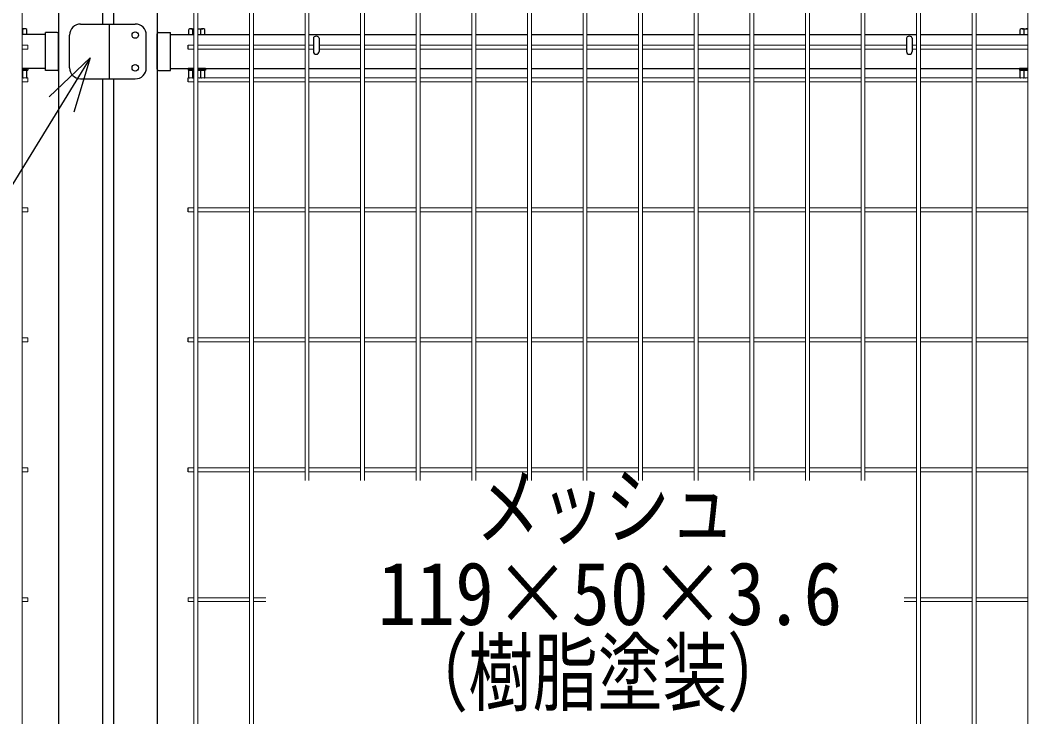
# Model space of a CAD drawing. Units: millimetres, scale not verified. Extents: x -6301 to 6301, y -4454 to 4456.
# Drawn here: x 1393 to 2313, y -311 to 325 of the extents above; entities that cross this region are included whole.
import ezdxf
from ezdxf.enums import TextEntityAlignment as Align

# ---------------------------------------------------------------- set-up
doc = ezdxf.new("R2010")
doc.units = ezdxf.units.MM
doc.header["$LTSCALE"] = 20
for name, color, linetype, lineweight in [('0-1_0', 4, 'Continuous', 25), ('0-4_LAYER12', 3, 'Continuous', 25), ('0-9_LAYER04', 7, 'Continuous', 25), ('0-A_実線', 7, 'Continuous', 25)]:
    doc.layers.add(name, color=color, linetype=linetype, lineweight=lineweight)
doc.styles.add('ＭＳ ゴシック', font='')
doc.styles.get('ＭＳ ゴシック').set_extended_font_data('MS Gothic')

# ---------------------------------------------------------------- blocks, each defined once
blk = doc.blocks.new('MLeader4')
at = {"layer": '0-4_LAYER12'}
blk.add_line((1456.53, 290.82), (1430.35, 248.22), dxfattribs=at)
at = {"layer": '0-4_LAYER12', "color": 7}
blk.add_line((1311.88, 56.09), (1153.22, 56.09), dxfattribs=at)
at = {"layer": '0-4_LAYER12'}
blk.add_lwpolyline([(1418.94, 255.24), (1456.53, 290.82), (1441.76, 241.21)], dxfattribs=at)
at = {"layer": '0-4_LAYER12', "color": 7}
blk.add_lwpolyline([(1430.35, 248.22), (1312.24, 56.09), (1311.88, 56.09)], dxfattribs=at)
at = {"layer": '0-4_LAYER12', "style": 'ＭＳ ゴシック', "width": 0.9}
blk.add_text('戸当り', height=48.09, dxfattribs=at).set_placement((1153.22, 56.84), align=Align.BOTTOM_LEFT)

msp = doc.modelspace()

# ---------------------------------------------------------------- linework, layer by layer
at = {"layer": '0-1_0', "lineweight": 15}
for p, q in [((1394.31, 1303.4), (1394.31, -663)), ((1551.14, 1303.4), (1551.14, -663)), ((1554.74, 1303.4), (1554.74, -663)), ((1601.91, 1303.4), (1601.91, -663)), ((1605.51, 1303.4), (1605.51, -663)), ((1804.98, 1303.4), (1804.98, -95.11)), ((1808.58, 1303.4), (1808.58, -95.11)), ((1855.75, 1303.4), (1855.75, -95.11)), ((1859.35, 1303.4), (1859.35, -95.11)), ((1906.52, 1303.4), (1906.52, -95.11)), ((1910.12, 1303.4), (1910.12, -95.11)), ((1957.29, 1303.4), (1957.29, -95.11)), ((1960.89, 1303.4), (1960.89, -95.11)), ((2008.06, 1303.4), (2008.06, -95.11)), ((2011.66, 1303.4), (2011.66, -95.11)), ((2058.83, 1303.4), (2058.83, -95.11)), ((2062.43, 1303.4), (2062.43, -95.11)), ((2109.6, 1303.4), (2109.6, -95.11)), ((2113.2, 1303.4), (2113.2, -95.11)), ((2160.37, 1303.4), (2160.37, -95.11)), ((2163.97, 1303.4), (2163.97, -95.11)), ((2211.14, 1303.4), (2211.14, -663)), ((2214.74, 1303.4), (2214.74, -663)), ((2261.91, 1303.4), (2261.91, -663)), ((2265.51, 1303.4), (2265.51, -663)), ((2312.68, 1303.4), (2312.68, -663)), ((1652.68, 579.76), (1652.68, -95.11)), ((1656.28, 579.76), (1656.28, -95.11)), ((1703.45, 579.76), (1703.45, -95.11)), ((1707.05, 579.76), (1707.05, -95.11)), ((1754.21, 579.76), (1754.21, -95.11)), ((1757.81, 579.76), (1757.81, -95.11)), ((1399.51, 302.5), (1394.31, 302.5)), ((1399.51, 298.9), (1394.31, 298.9)), ((1399.51, 302.5), (1399.51, 298.9)), ((1551.14, 302.5), (1545.94, 302.5)), ((1551.14, 298.9), (1545.94, 298.9)), ((1601.91, 302.5), (1554.74, 302.5)), ((1601.91, 298.9), (1554.74, 298.9)), ((1652.68, 302.5), (1605.51, 302.5)), ((1652.68, 298.9), (1605.51, 298.9)), ((1660.36, 302.5), (1656.28, 302.5)), ((1660.36, 298.9), (1656.28, 298.9)), ((1703.45, 302.5), (1665.56, 302.5)), ((1703.45, 298.9), (1665.56, 298.9)), ((1754.21, 302.5), (1707.05, 302.5)), ((1754.21, 298.9), (1707.05, 298.9)), ((1804.98, 302.5), (1757.81, 302.5)), ((1804.98, 298.9), (1757.81, 298.9)), ((1855.75, 302.5), (1808.58, 302.5)), ((1855.75, 298.9), (1808.58, 298.9)), ((1906.52, 302.5), (1859.35, 302.5)), ((1906.52, 298.9), (1859.35, 298.9)), ((1957.29, 302.5), (1910.12, 302.5)), ((1957.29, 298.9), (1910.12, 298.9)), ((2008.06, 302.5), (1960.89, 302.5)), ((2008.06, 298.9), (1960.89, 298.9)), ((2058.83, 302.5), (2011.66, 302.5)), ((2058.83, 298.9), (2011.66, 298.9)), ((2109.6, 302.5), (2062.43, 302.5)), ((2109.6, 298.9), (2062.43, 298.9)), ((2160.37, 302.5), (2113.2, 302.5)), ((2160.37, 298.9), (2113.2, 298.9)), ((2201.86, 302.5), (2163.97, 302.5)), ((2201.86, 298.9), (2163.97, 298.9)), ((2211.14, 302.5), (2207.06, 302.5)), ((2211.14, 298.9), (2207.06, 298.9)), ((2261.91, 302.5), (2214.74, 302.5)), ((2261.91, 298.9), (2214.74, 298.9)), ((2312.68, 302.5), (2265.51, 302.5)), ((2312.68, 298.9), (2265.51, 298.9)), ((1399.51, 272.5), (1394.31, 272.5)), ((1399.51, 268.9), (1394.31, 268.9)), ((1399.51, 272.5), (1399.51, 268.9)), ((1551.14, 272.5), (1545.94, 272.5)), ((1551.14, 268.9), (1545.94, 268.9)), ((1601.91, 272.5), (1554.74, 272.5)), ((1601.91, 268.9), (1554.74, 268.9)), ((1652.68, 272.5), (1605.51, 272.5)), ((1652.68, 268.9), (1605.51, 268.9)), ((1703.45, 272.5), (1656.28, 272.5)), ((1703.45, 268.9), (1656.28, 268.9)), ((1754.21, 272.5), (1707.05, 272.5)), ((1754.21, 268.9), (1707.05, 268.9)), ((1804.98, 272.5), (1757.81, 272.5)), ((1804.98, 268.9), (1757.81, 268.9)), ((1855.75, 272.5), (1808.58, 272.5)), ((1855.75, 268.9), (1808.58, 268.9)), ((1906.52, 272.5), (1859.35, 272.5)), ((1906.52, 268.9), (1859.35, 268.9)), ((1957.29, 272.5), (1910.12, 272.5)), ((1957.29, 268.9), (1910.12, 268.9)), ((2008.06, 272.5), (1960.89, 272.5)), ((2008.06, 268.9), (1960.89, 268.9)), ((2058.83, 272.5), (2011.66, 272.5)), ((2058.83, 268.9), (2011.66, 268.9)), ((2109.6, 272.5), (2062.43, 272.5)), ((2109.6, 268.9), (2062.43, 268.9)), ((2160.37, 272.5), (2113.2, 272.5)), ((2160.37, 268.9), (2113.2, 268.9)), ((2211.14, 272.5), (2163.97, 272.5)), ((2211.14, 268.9), (2163.97, 268.9)), ((2261.91, 272.5), (2214.74, 272.5)), ((2261.91, 268.9), (2214.74, 268.9)), ((2312.68, 272.5), (2265.51, 272.5)), ((2312.68, 268.9), (2265.51, 268.9)), ((1399.51, 153.86), (1394.31, 153.86)), ((1399.51, 150.26), (1394.31, 150.26)), ((1399.51, 153.86), (1399.51, 150.26)), ((1551.14, 153.86), (1545.94, 153.86)), ((1551.14, 150.26), (1545.94, 150.26)), ((1601.91, 153.86), (1554.74, 153.86)), ((1601.91, 150.26), (1554.74, 150.26)), ((1652.68, 153.86), (1605.51, 153.86)), ((1652.68, 150.26), (1605.51, 150.26)), ((1703.45, 153.86), (1656.28, 153.86)), ((1703.45, 150.26), (1656.28, 150.26)), ((1754.21, 153.86), (1707.05, 153.86)), ((1754.21, 150.26), (1707.05, 150.26)), ((1804.98, 153.86), (1757.81, 153.86)), ((1804.98, 150.26), (1757.81, 150.26)), ((1855.75, 153.86), (1808.58, 153.86)), ((1855.75, 150.26), (1808.58, 150.26)), ((1906.52, 153.86), (1859.35, 153.86)), ((1906.52, 150.26), (1859.35, 150.26)), ((1957.29, 153.86), (1910.12, 153.86)), ((1957.29, 150.26), (1910.12, 150.26)), ((2008.06, 153.86), (1960.89, 153.86)), ((2008.06, 150.26), (1960.89, 150.26)), ((2058.83, 153.86), (2011.66, 153.86)), ((2058.83, 150.26), (2011.66, 150.26)), ((2109.6, 153.86), (2062.43, 153.86)), ((2109.6, 150.26), (2062.43, 150.26)), ((2160.37, 153.86), (2113.2, 153.86)), ((2160.37, 150.26), (2113.2, 150.26)), ((2211.14, 153.86), (2163.97, 153.86)), ((2211.14, 150.26), (2163.97, 150.26)), ((2261.91, 153.86), (2214.74, 153.86)), ((2261.91, 150.26), (2214.74, 150.26)), ((2312.68, 153.86), (2265.51, 153.86)), ((2312.68, 150.26), (2265.51, 150.26)), ((1399.51, 35.22), (1394.31, 35.22)), ((1399.51, 31.62), (1394.31, 31.62)), ((1399.51, 35.22), (1399.51, 31.62)), ((1551.14, 35.22), (1545.94, 35.22)), ((1551.14, 31.62), (1545.94, 31.62)), ((1601.91, 35.22), (1554.74, 35.22)), ((1601.91, 31.62), (1554.74, 31.62)), ((1652.68, 35.22), (1605.51, 35.22)), ((1652.68, 31.62), (1605.51, 31.62)), ((1703.45, 35.22), (1656.28, 35.22)), ((1703.45, 31.62), (1656.28, 31.62)), ((1754.21, 35.22), (1707.05, 35.22)), ((1754.21, 31.62), (1707.05, 31.62)), ((1804.98, 35.22), (1757.81, 35.22)), ((1804.98, 31.62), (1757.81, 31.62)), ((1855.75, 35.22), (1808.58, 35.22)), ((1855.75, 31.62), (1808.58, 31.62)), ((1906.52, 35.22), (1859.35, 35.22)), ((1906.52, 31.62), (1859.35, 31.62)), ((1957.29, 35.22), (1910.12, 35.22)), ((1957.29, 31.62), (1910.12, 31.62)), ((2008.06, 35.22), (1960.89, 35.22)), ((2008.06, 31.62), (1960.89, 31.62)), ((2058.83, 35.22), (2011.66, 35.22)), ((2058.83, 31.62), (2011.66, 31.62)), ((2109.6, 35.22), (2062.43, 35.22)), ((2109.6, 31.62), (2062.43, 31.62)), ((2160.37, 35.22), (2113.2, 35.22)), ((2160.37, 31.62), (2113.2, 31.62)), ((2211.14, 35.22), (2163.97, 35.22)), ((2211.14, 31.62), (2163.97, 31.62)), ((2261.91, 35.22), (2214.74, 35.22)), ((2261.91, 31.62), (2214.74, 31.62)), ((2312.68, 35.22), (2265.51, 35.22)), ((2312.68, 31.62), (2265.51, 31.62)), ((1399.51, -83.43), (1394.31, -83.43)), ((1399.51, -87.03), (1394.31, -87.03)), ((1399.51, -83.43), (1399.51, -87.03)), ((1551.14, -83.43), (1545.94, -83.43)), ((1551.14, -87.03), (1545.94, -87.03)), ((1601.91, -83.43), (1554.74, -83.43)), ((1601.91, -87.03), (1554.74, -87.03)), ((1652.68, -83.43), (1605.51, -83.43)), ((1652.68, -87.03), (1605.51, -87.03)), ((1703.45, -83.43), (1656.28, -83.43)), ((1703.45, -87.03), (1656.28, -87.03)), ((1754.21, -83.43), (1707.05, -83.43)), ((1754.21, -87.03), (1707.05, -87.03)), ((1804.98, -83.43), (1757.81, -83.43)), ((1804.98, -87.03), (1757.81, -87.03)), ((1855.75, -83.43), (1808.58, -83.43)), ((1855.75, -87.03), (1808.58, -87.03)), ((1906.52, -83.43), (1859.35, -83.43)), ((1906.52, -87.03), (1859.35, -87.03)), ((1957.29, -83.43), (1910.12, -83.43)), ((1957.29, -87.03), (1910.12, -87.03)), ((2008.06, -83.43), (1960.89, -83.43)), ((2008.06, -87.03), (1960.89, -87.03)), ((2058.83, -83.43), (2011.66, -83.43)), ((2058.83, -87.03), (2011.66, -87.03)), ((2109.6, -83.43), (2062.43, -83.43)), ((2109.6, -87.03), (2062.43, -87.03)), ((2160.37, -83.43), (2113.2, -83.43)), ((2160.37, -87.03), (2113.2, -87.03)), ((2211.14, -83.43), (2163.97, -83.43)), ((2211.14, -87.03), (2163.97, -87.03)), ((2261.91, -83.43), (2214.74, -83.43)), ((2261.91, -87.03), (2214.74, -87.03)), ((2312.68, -83.43), (2265.51, -83.43)), ((2312.68, -87.03), (2265.51, -87.03)), ((1399.51, -202.07), (1394.31, -202.07)), ((1399.51, -202.07), (1399.51, -205.67)), ((1545.94, -202.07), (1545.94, -205.67)), ((1545.94, -202.07), (1551.14, -202.07)), ((1554.74, -202.07), (1601.91, -202.07)), ((1605.51, -202.07), (1616.91, -202.07)), ((2211.14, -202.07), (2199.88, -202.07)), ((2261.91, -202.07), (2214.74, -202.07)), ((2312.68, -202.07), (2265.51, -202.07)), ((1399.51, -205.67), (1394.31, -205.67)), ((1545.94, -205.67), (1551.14, -205.67)), ((1554.74, -205.67), (1601.91, -205.67)), ((1605.51, -205.67), (1616.91, -205.67)), ((2211.14, -205.56), (2199.88, -205.56)), ((2261.91, -205.67), (2214.74, -205.67)), ((2312.68, -205.67), (2265.51, -205.67))]:
    msp.add_line(p, q, dxfattribs=at)
at = {"layer": '0-1_0', "color": 7}
for p, q in [((1467.72, 1217.22), (1467.72, 321.7)), ((1477.72, 1217.22), (1477.72, 321.7)), ((1517.72, 1217.22), (1517.72, -664.8)), ((1427.72, 384.55), (1427.72, -664.8)), ((1396.98, 317.42), (1394.31, 317.42)), ((1395.16, 312.2), (1395.16, 316.89)), ((1398.8, 312.2), (1398.8, 316.89)), ((1426.52, 314.15), (1415.72, 314.15)), ((1427.72, 280.45), (1427.72, 312.95)), ((1517.72, 280.45), (1517.72, 312.95)), ((1518.92, 314.15), (1529.72, 314.15)), ((1546.65, 312.2), (1546.65, 316.89)), ((1548.47, 317.42), (1551.14, 317.42)), ((1550.28, 312.2), (1550.28, 316.89)), ((1554.74, 317.42), (1559.38, 317.42)), ((1557.56, 312.2), (1557.56, 316.89)), ((1561.2, 312.2), (1561.2, 316.89)), ((2305.75, 312.2), (2305.75, 316.89)), ((2307.57, 317.42), (2312.68, 317.42)), ((2309.39, 312.2), (2309.39, 316.89)), ((1415.72, 312.2), (1394.31, 312.2)), ((1398.8, 312.2), (1394.31, 312.2)), ((1529.72, 312.2), (1551.14, 312.2)), ((1546.65, 312.2), (1551.14, 312.2)), ((1554.74, 312.2), (1601.91, 312.2)), ((1554.74, 312.2), (1561.2, 312.2)), ((1605.51, 312.2), (1652.68, 312.2)), ((1656.28, 312.2), (1703.45, 312.2)), ((1660.36, 308.98), (1660.36, 296.7)), ((1665.56, 308.98), (1665.56, 296.7)), ((1707.05, 312.2), (1754.21, 312.2)), ((1757.81, 312.2), (1804.98, 312.2)), ((1808.58, 312.2), (1855.75, 312.2)), ((1859.35, 312.2), (1906.52, 312.2)), ((1910.12, 312.2), (1957.29, 312.2)), ((1960.89, 312.2), (2008.06, 312.2)), ((2011.66, 312.2), (2058.83, 312.2)), ((2062.43, 312.2), (2109.6, 312.2)), ((2113.2, 312.2), (2160.37, 312.2)), ((2163.97, 312.2), (2211.14, 312.2)), ((2201.86, 308.98), (2201.86, 296.7)), ((2207.06, 308.98), (2207.06, 296.7)), ((2214.74, 312.2), (2261.91, 312.2)), ((2265.51, 312.2), (2312.68, 312.2)), ((2305.75, 312.2), (2312.68, 312.2)), ((1415.72, 281.2), (1394.31, 281.2)), ((1398.8, 279.6), (1394.31, 279.6)), ((1395.16, 272.82), (1395.16, 279.6)), ((1398.8, 272.82), (1398.8, 279.6)), ((1529.72, 281.2), (1551.14, 281.2)), ((1546.65, 279.6), (1551.14, 279.6)), ((1546.65, 272.82), (1546.65, 279.6)), ((1550.28, 272.82), (1550.28, 279.6)), ((1554.74, 281.2), (1601.91, 281.2)), ((1554.74, 279.6), (1561.2, 279.6)), ((1557.56, 272.82), (1557.56, 279.6)), ((1561.2, 272.82), (1561.2, 279.6)), ((1605.51, 281.2), (1652.68, 281.2)), ((1656.28, 281.2), (1703.45, 281.2)), ((1707.05, 281.2), (1754.21, 281.2)), ((1757.81, 281.2), (1804.98, 281.2)), ((1808.58, 281.2), (1855.75, 281.2)), ((1859.35, 281.2), (1906.52, 281.2)), ((1910.12, 281.2), (1957.29, 281.2)), ((1960.89, 281.2), (2008.06, 281.2)), ((2011.66, 281.2), (2058.83, 281.2)), ((2062.43, 281.2), (2109.6, 281.2)), ((2113.2, 281.2), (2160.37, 281.2)), ((2163.97, 281.2), (2211.14, 281.2)), ((2214.74, 281.2), (2261.91, 281.2)), ((2265.51, 281.2), (2312.68, 281.2)), ((2305.75, 279.6), (2312.68, 279.6)), ((2305.75, 272.82), (2305.75, 279.6)), ((2309.39, 272.82), (2309.39, 279.6)), ((1467.72, 271.7), (1467.72, -664.8)), ((1477.72, 271.7), (1477.72, -664.8))]:
    msp.add_line(p, q, dxfattribs=at)
at = {"layer": '0-1_0'}
for p, q in [((1545.94, 298.9), (1545.94, 302.5)), ((1545.94, 268.9), (1545.94, 272.5)), ((1545.94, 150.26), (1545.94, 153.86)), ((1545.94, 31.62), (1545.94, 35.22)), ((1545.94, -87.03), (1545.94, -83.43))]:
    msp.add_line(p, q, dxfattribs=at)
at = {"layer": '0-1_0', "color": 7}
for points in [[(1426.52, 279.25), (1415.72, 279.25), (1415.72, 314.15)], [(1518.92, 279.25), (1529.72, 279.25), (1529.72, 314.15)]]:
    msp.add_lwpolyline(points, dxfattribs=at)
for centre, radius, start, end in [((1391.52, 304.82), 12.6, 73.22135, 77.23492), ((1396.98, 314.07), 3.35, 57.13278, 122.86722), ((1426.52, 312.95), 1.2, 0, 90), ((1518.92, 312.95), 1.2, 90, 180), ((1548.47, 314.07), 3.35, 57.13278, 122.86722), ((1553.92, 304.82), 12.6, 102.76508, 106.77865), ((1553.92, 304.82), 12.6, 73.22135, 86.28484), ((1559.38, 314.07), 3.35, 57.13278, 122.86722), ((2307.57, 314.07), 3.35, 57.13278, 122.86722), ((2313.02, 304.82), 12.6, 91.57271, 106.77865), ((1662.96, 296.7), 2.6, 180, 0), ((2204.46, 296.7), 2.6, 180, 0), ((1426.52, 280.45), 1.2, 270, 0), ((1518.92, 280.45), 1.2, 180, 270), ((1391.52, 284.88), 12.6, 282.76508, 286.77865), ((1396.98, 275.63), 3.35, 237.13278, 248.91375), ((1396.98, 275.63), 3.35, 291.08625, 302.86722), ((1548.47, 275.63), 3.35, 237.13278, 248.91375), ((1548.47, 275.63), 3.35, 291.08625, 302.86722), ((1553.92, 284.88), 12.6, 253.22135, 257.23492), ((1553.92, 284.88), 12.6, 280.82928, 286.77865), ((1559.38, 275.63), 3.35, 237.13278, 248.91375), ((1559.38, 275.63), 3.35, 291.08625, 302.86722), ((2307.57, 275.63), 3.35, 237.13278, 248.90499), ((2307.57, 275.63), 3.35, 291.09501, 302.86722), ((2313.02, 284.88), 12.6, 253.22135, 259.16626)]:
    msp.add_arc(centre, radius, start, end, dxfattribs=at)
for centre in [(1662.96, 308.98), (2204.46, 308.98)]:
    msp.add_ellipse(centre, major_axis=(-2.6, 0), ratio=0.601815, start_param=3.141593, end_param=6.283185, dxfattribs=at)
at = {"layer": '0-9_LAYER04'}
for p, q in [((1447.72, 321.7), (1497.72, 321.7)), ((1474.22, 271.7), (1474.22, 321.7)), ((1437.72, 281.7), (1437.72, 311.7)), ((1507.72, 281.7), (1507.72, 311.7)), ((1447.72, 271.7), (1497.72, 271.7))]:
    msp.add_line(p, q, dxfattribs=at)
for centre in [(1497.72, 311.7), (1497.72, 281.7)]:
    msp.add_circle(centre, 3, dxfattribs=at)
for centre, start, end in [((1447.72, 311.7), 90, 180.00001), ((1497.72, 311.7), 0, 90), ((1447.72, 281.7), 180.00001, 270), ((1497.72, 281.7), 270, 0.00001)]:
    msp.add_arc(centre, 10, start, end, dxfattribs=at)
at = {"layer": '0-A_実線'}
for p, q in [((1394.31, 281.2), (1399.52, 281.2)), ((1394.31, 279.6), (1399.52, 279.6)), ((1399.52, 281.2), (1399.52, 279.6)), ((1545.92, 281.2), (1545.92, 279.6)), ((1551.14, 281.2), (1545.92, 281.2)), ((1551.14, 279.6), (1545.92, 279.6)), ((1561.92, 281.2), (1554.74, 281.2)), ((1561.92, 279.6), (1554.74, 279.6)), ((1561.92, 281.2), (1561.92, 279.6)), ((2305.02, 281.2), (2305.02, 279.6)), ((2312.68, 281.2), (2305.02, 281.2)), ((2312.68, 279.6), (2305.02, 279.6))]:
    msp.add_line(p, q, dxfattribs=at)

# ---------------------------------------------------------------- block references
at = {"layer": '0-4_LAYER12'}
msp.add_blockref('MLeader4', (0, 0), dxfattribs=at)

# ---------------------------------------------------------------- texts
at = {"layer": '0-4_LAYER12', "style": 'ＭＳ ゴシック'}
for s, height, width, p in [('メッシュ', 57.77, 0.75, (1808.52, -164.65)), ('119×50×3.6', 57.73, 0.9, (1719.04, -244.28)), ('（樹脂塗装）', 57.77, 0.75, (1742.59, -316.69))]:
    msp.add_text(s, height=height, dxfattribs=dict(at, width=width)).set_placement(p, align=Align.BOTTOM_LEFT)

doc.saveas('drawing.dxf')
